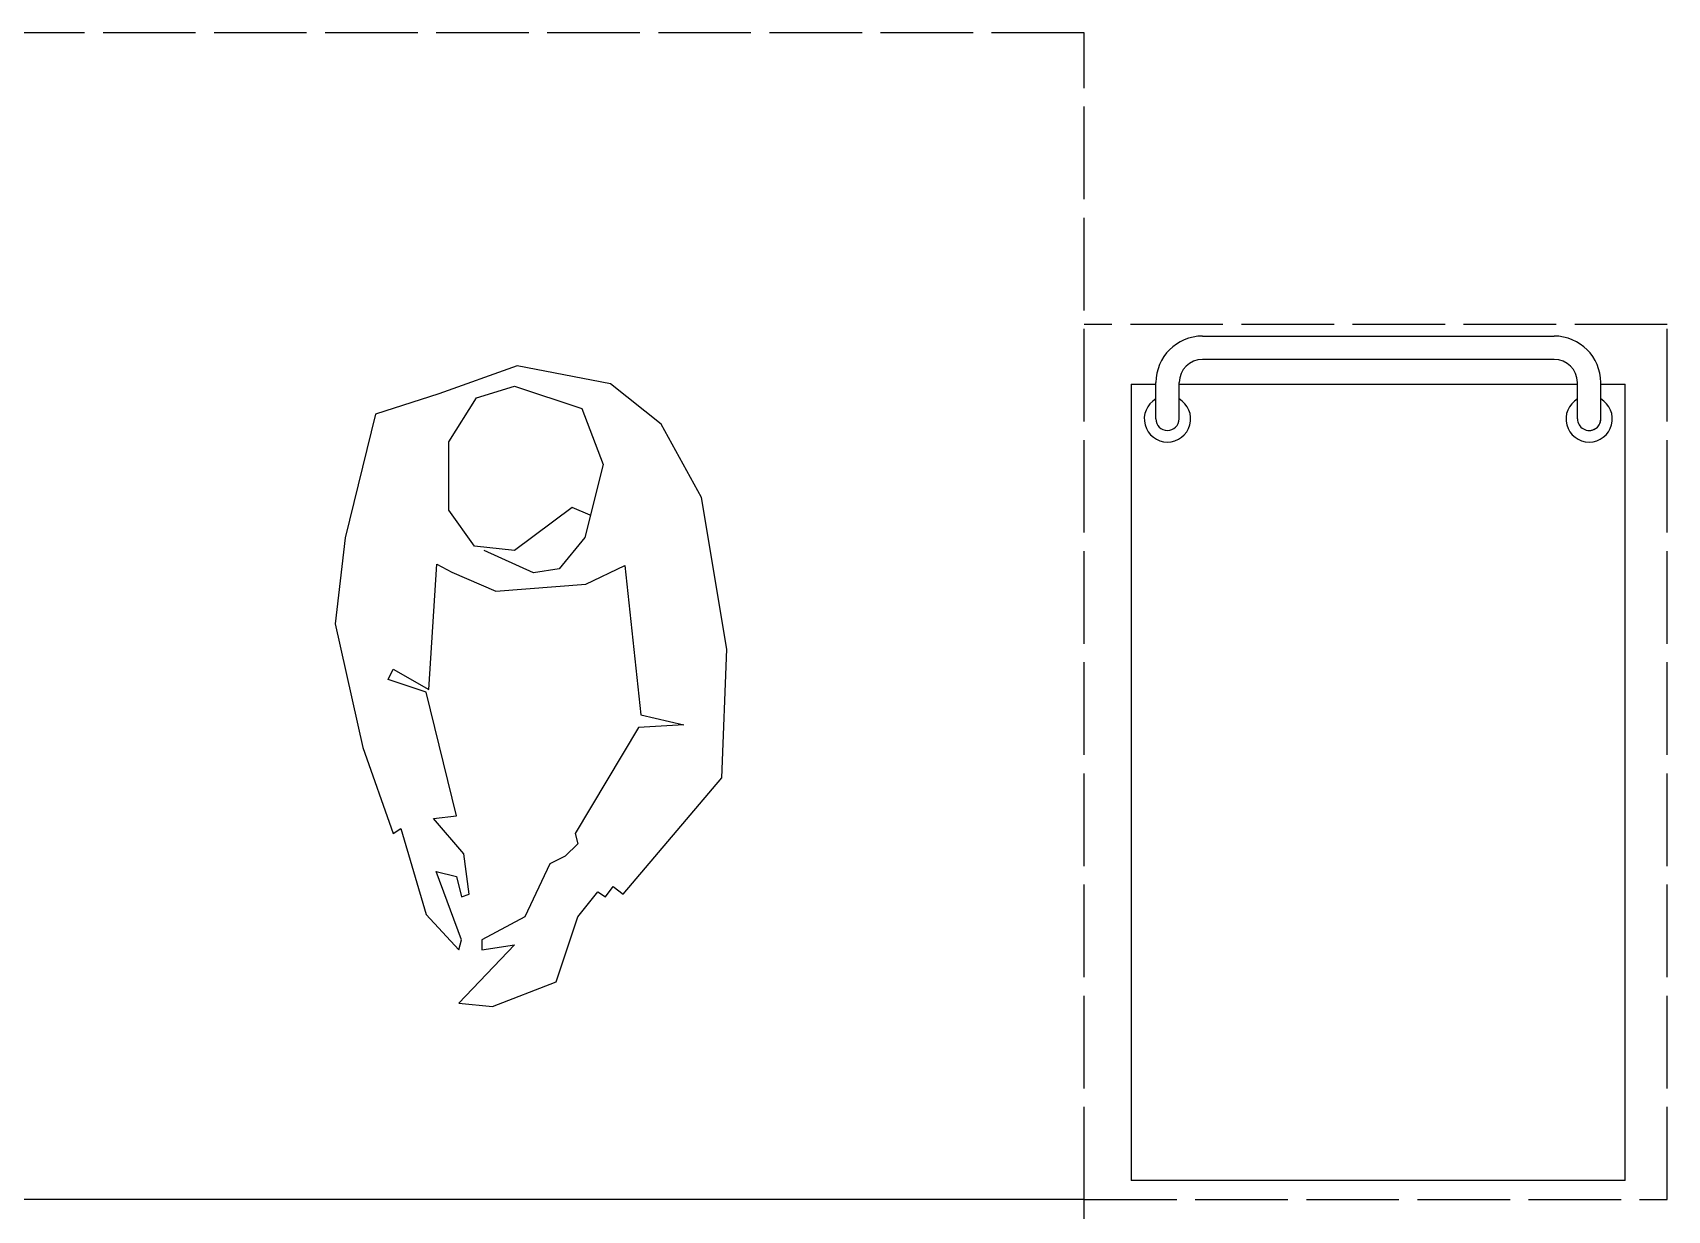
# Model space of a CAD drawing. Header units: millimetres. Extents: x -9564 to 18143, y -28921 to 24346.
# Drawn here: x 12664 to 13785, y -20979 to -20172 of the extents above; entities that cross this region are included whole.
import ezdxf

# ---------------------------------------------------------------- set-up
doc = ezdxf.new("R2010")
doc.units = ezdxf.units.MM
doc.header["$LTSCALE"] = 100
doc.linetypes.add('DASHED2', pattern=[0.762, 0.635, -0.127])
doc.layers.add('freecads.com', color=7, linetype='Continuous')

msp = doc.modelspace()

# ---------------------------------------------------------------- linework, layer by layer
at = {"color": 3, "linetype": 'DASHED2'}
for p, q in [((13385.2, -20171.8), (12562.2, -20171.8)), ((13385.2, -20971.8), (13385.2, -20171.8)), ((13785.2, -20371.8), (13385.2, -20371.8)), ((13785.2, -20971.8), (13785.2, -20371.8)), ((13385.2, -20971.8), (13785.2, -20971.8))]:
    msp.add_line(p, q, dxfattribs=at)
for p, q in [((13756.4, -20958.9), (13417.5, -20958.9)), ((13385.2, -20971.8), (12562.2, -20971.8)), ((13385.2, -21787.8), (13385.2, -20971.8))]:
    msp.add_line(p, q)
at = {"layer": 'freecads.com'}
for p, q in [((13466.3, -20379.8), (13707.6, -20379.8)), ((13466.3, -20395.7), (13707.6, -20395.7)), ((12996.1, -20400.3), (12942.4, -20419.4)), ((13060.3, -20412.5), (12996.1, -20400.3)), ((12942.4, -20419.4), (12899, -20433.3)), ((12968.4, -20422.1), (12994.4, -20414.2)), ((12994.4, -20414.2), (13040.5, -20429.5)), ((13095, -20440.2), (13060.3, -20412.5)), ((13417.5, -20412.7), (13425.5, -20412.7)), ((13417.5, -20412.7), (13417.5, -20420.6)), ((13417.5, -20412.7), (13434.4, -20412.7)), ((13417.5, -20412.7), (13417.5, -20436.6)), ((13417.5, -20412.7), (13417.5, -20958.9)), ((13417.5, -20412.7), (13434.4, -20412.7)), ((13434.4, -20436.6), (13434.4, -20411.7)), ((13450.3, -20436.6), (13450.3, -20411.7)), ((13450.3, -20412.7), (13723.6, -20412.7)), ((13723.6, -20436.6), (13723.6, -20411.7)), ((13739.5, -20436.6), (13739.5, -20411.7)), ((13739.5, -20412.7), (13756.4, -20412.7)), ((13756.4, -20958.9), (13756.4, -20412.7)), ((12949.3, -20452.3), (12968.4, -20422.1)), ((13040.5, -20429.5), (13055.3, -20467.8)), ((12899, -20433.3), (12878.2, -20518.2)), ((13122.7, -20490.5), (13095, -20440.2)), ((12949.3, -20499.1), (12949.3, -20452.3)), ((13055.3, -20467.8), (13042.7, -20517.9)), ((13034, -20497.3), (12994.4, -20526.8)), ((13046.2, -20502.5), (13034, -20497.3)), ((13140.1, -20594.4), (13122.7, -20490.5)), ((12967, -20523.9), (12949.3, -20499.1)), ((12878.2, -20518.2), (12871.3, -20577.1)), ((13042.7, -20517.9), (13025.1, -20539.3)), ((12994.4, -20526.8), (12967, -20523.9)), ((13007.4, -20542.2), (12973.5, -20526.8)), ((12935.5, -20622.2), (12941.1, -20536.3)), ((12941.1, -20536.3), (12951.3, -20541.8)), ((12951.3, -20541.8), (12981.6, -20554.8)), ((13025.1, -20539.3), (13007.4, -20542.2)), ((13043.4, -20550), (13070, -20537.1)), ((13070, -20537.1), (13081.1, -20639.5)), ((12981.6, -20554.8), (13043.4, -20550)), ((12871.3, -20577.1), (12890.4, -20662)), ((13136.6, -20682.8), (13140.1, -20594.4)), ((12907.7, -20615.2), (12911.2, -20608.3)), ((12911.2, -20608.3), (12935.5, -20622.2)), ((12933.7, -20623.9), (12907.7, -20615.2)), ((12954.5, -20708.8), (12933.7, -20623.9)), ((13081.1, -20639.5), (13110.6, -20646.4)), ((13079.4, -20648.1), (13036, -20720.9)), ((13110.6, -20646.4), (13079.4, -20648.1)), ((12890.4, -20662), (12911.2, -20720.9)), ((13069, -20762.5), (13136.6, -20682.8)), ((12938.9, -20710.5), (12954.5, -20708.8)), ((12959.7, -20734.8), (12938.9, -20710.5)), ((12911.2, -20720.9), (12916.4, -20717.5)), ((12916.4, -20717.5), (12933.7, -20776.4)), ((13036, -20720.9), (13037.8, -20727.9)), ((13037.8, -20727.9), (13029.1, -20736.5)), ((12963.2, -20762.5), (12959.7, -20734.8)), ((13018.7, -20741.7), (13001.4, -20778.1)), ((13029.1, -20736.5), (13018.7, -20741.7)), ((12958, -20793.7), (12940.7, -20746.9)), ((12940.7, -20746.9), (12954.5, -20750.4)), ((12954.5, -20750.4), (12958, -20764.2)), ((12958, -20764.2), (12963.2, -20762.5)), ((13037.8, -20778.1), (13051.6, -20760.8)), ((13051.6, -20760.8), (13056.8, -20764.2)), ((13056.8, -20764.2), (13062, -20757.3)), ((13062, -20757.3), (13069, -20762.5)), ((12933.7, -20776.4), (12956.3, -20800.6)), ((13001.4, -20778.1), (12971.9, -20793.7)), ((13023, -20822.6), (13037.8, -20778.1)), ((12994.4, -20797.2), (12956.2, -20837.1)), ((12956.3, -20800.6), (12958, -20793.7)), ((12971.9, -20793.7), (12971.9, -20800.6)), ((12971.9, -20800.6), (12994.4, -20797.2)), ((12979.3, -20839.5), (13023, -20822.6)), ((12956.2, -20837.1), (12979.3, -20839.5))]:
    msp.add_line(p, q, dxfattribs=at)
for centre, radius, start, end in [((13466.3, -20411.7), 31.9, 90, 180), ((13707.6, -20411.7), 31.9, 0, 90), ((13466.3, -20411.7), 15.9, 90, 180), ((13707.6, -20411.7), 15.9, 0, 90), ((13442.3, -20436.6), 15.9, 120, 60), ((13731.6, -20436.6), 15.9, 120, 60), ((13442.3, -20436.6), 7.97, 180, 0), ((13731.6, -20436.6), 7.97, 179.9999, 0), ((13731.6, -20436.6), 7.97, 270, 0)]:
    msp.add_arc(centre, radius, start, end, dxfattribs=at)

doc.saveas('drawing.dxf')
